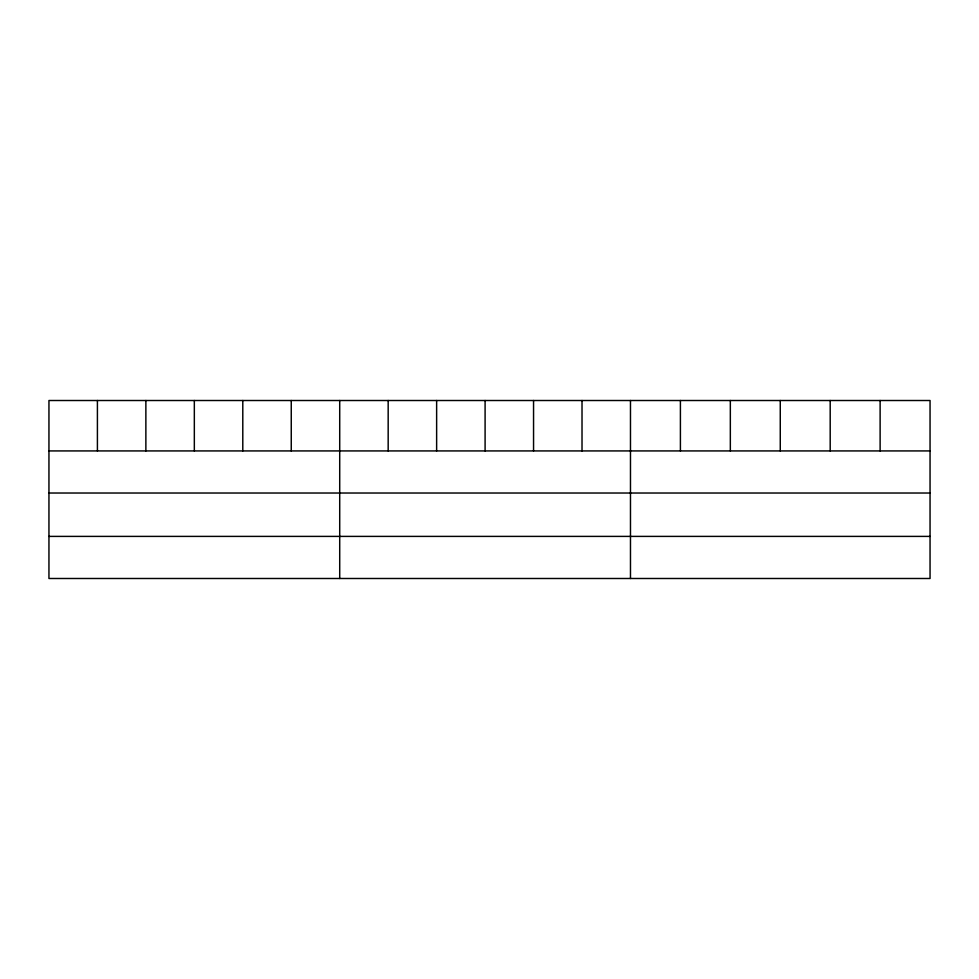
<?xml version="1.0" encoding="UTF-8"?>
<svg xmlns="http://www.w3.org/2000/svg" width="979" height="979" viewBox="0 0 979 979"><rect width="100%" height="100%" fill="white"/><g stroke="black" fill="none" stroke-linecap="round" stroke-linejoin="round"><path stroke-width="1.47" d="M930.05 493.024L930.05 400.509L48.95 400.509L48.95 578.491L930.05 578.491L930.05 493.024L48.95 493.024M48.95 450.927L930.05 450.927M48.95 536.394L930.05 536.394M880.121 400.509L880.121 450.927M830.192 400.509L830.192 450.927M780.263 400.509L780.263 450.927M730.334 400.509L730.334 450.927M680.405 400.509L680.405 450.927M630.476 400.509L630.476 578.491M582.015 400.509L582.015 450.927M533.555 400.509L533.555 450.927M485.094 400.509L485.094 450.927M436.634 400.509L436.634 450.927M388.173 400.509L388.173 450.927M339.713 400.509L339.713 578.491M291.252 400.509L291.252 450.927M242.792 400.509L242.792 450.927M194.332 400.509L194.332 450.927M145.871 400.509L145.871 450.927M97.41 400.509L97.41 450.927"/></g></svg>
